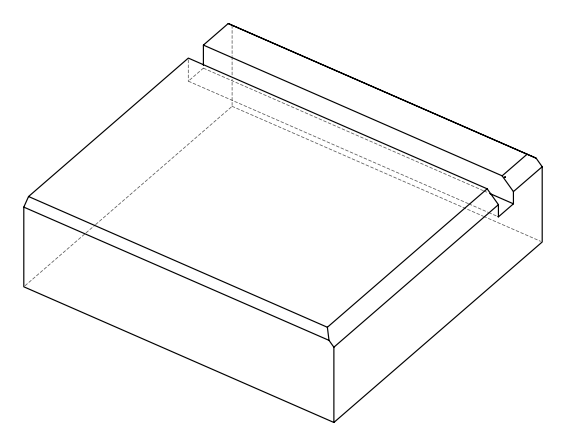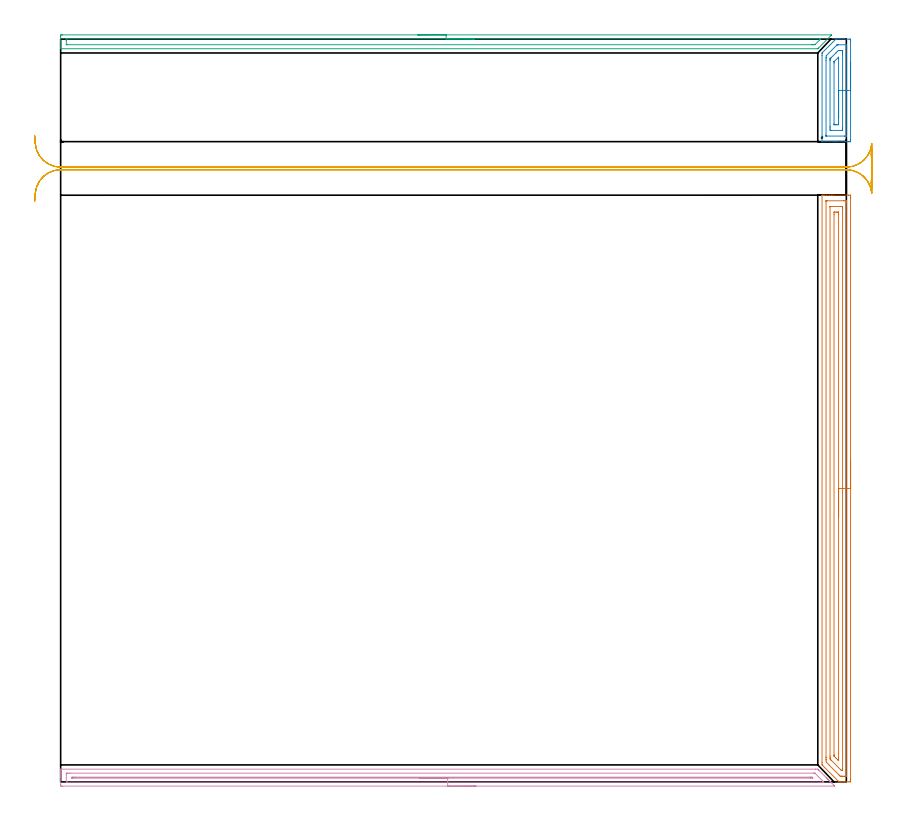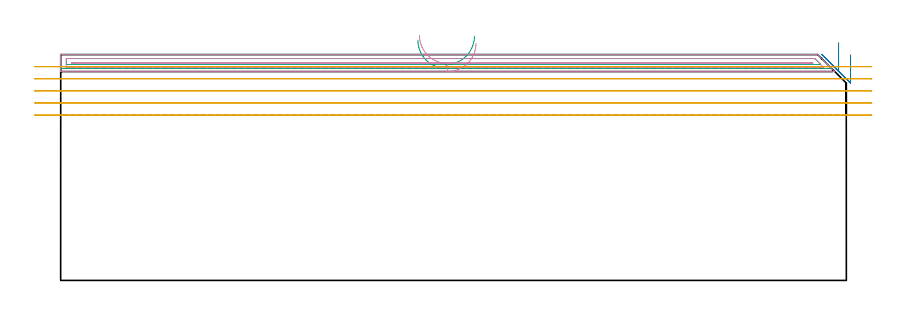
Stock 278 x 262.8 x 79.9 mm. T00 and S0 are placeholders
(PLAN: 5 operations, 1 tool changes, 25.7 min)
(1 AREA_MILL | FG_CHAMFER_SURFACE | UGT0205_001 | 6.81 min | 10891 mm3)
(2 AREA_MILL_1 | FG_CHAMFER_SURFACE_1 | UGT0205_001 | 1.34 min | 2151 mm3)
(3 AREA_MILL_2 | FG_CHAMFER_SURFACE_2 | UGT0205_001 | 4.51 min | 3242 mm3)
(4 AREA_MILL_3 | FG_CHAMFER_SURFACE_3 | UGT0205_001 | 6.66 min | 4856 mm3)
(5 MILL_RECTANGULAR_SLOT | SLOT_RECTANGULAR | UGT0201_100 | Follow Part, ap 4.5, ae 75% | 6.38 min | 111877 mm3)
(TOOL UGT0205_001 | Chamfer Mill 20 x 3 x 45 deg. | D20 FL50 Z2)
(TOOL UGT0201_100 | End Mill 18 mm | D18 FL22 Z2)
(OP 1 AREA_MILL)
G17 G21 G94 G90
T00 M6
G54
G17 G0 G90 X279.5 Y113.8 S1061 M3
G43 Z89.9 H0
Z79.8
G94 G1 Y113.762 Z78.928 F250.
Y113.648 Z78.063
Y113.459 Z77.212
Y113.197 Z76.38
Y112.863 Z75.574
Y112.46 Z74.8
Y111.992 Z74.064
Y111.46 Z73.372
Y110.871 Z72.729
Y110.228 Z72.14
Y109.536 Z71.608
Y108.8 Z71.14
Y108.026 Z70.737
Y107.22 Z70.403
Y106.388 Z70.141
Y105.536 Z69.952
Y104.672 Z69.838
Y103.8 Z69.8
Y0.918
X279.499 Y0.618 Z69.801
X279.493 Y0.032 Z69.803
X279.491 Y0.007 Z69.805
X278.908 Y0. Z70.387
X277.467 Z71.83
X277.125 Z72.171
X276.441 Z72.859
X276.025 Z73.274
X275.396 Y0.01 Z73.903
X275.342 Y0.061 Z73.958
X275.228 Y0.171 Z74.07
X269.547 Y5.853 Z79.752
X269.424 Y5.978 Z79.876
X269.407 Y5.999 Z79.893
X269.4 Y6.871 Z79.9
X269.402 Y207.427 Z79.898
X269.4 Y207.511 Z79.895
X269.407 Y207.59 Z79.884
X269.434 Y207.597 Z79.857
X269.456 Y207.6 Z79.835
X269.851 Z79.448
X270.2 Z79.1
X270.884 Z78.411
X272.117 Z77.179
X272.667 Z76.628
X273.284 Z76.012
X278.633 Z70.665
X278.908 Y207.598 Z70.39
X279.492 Y207.593 Z69.806
X279.494 Y207.569 Z69.804
X279.499 Y206.982 Z69.801
X279.5 Y206.388 Z69.8
Y103.8
X278.086 Z71.214
X278.085 Y2.265 Z71.215
X278.082 Y2.125 Z71.218
X278.079 Y2.034 Z71.221
X278.074 Y2.009 Z71.226
X278.066 Y2.007 Z71.234
X278.016 Y2.004 Z71.284
X277.528 Y2. Z71.772
X277.125 Z72.175
X276.635 Y2.002 Z72.665
X276.233 Y2.01 Z73.067
X275.842 Y2.02 Z73.458
X275.446 Y2.405 Z73.854
X271.775 Y6.074 Z77.525
X270.984 Y6.871 Z78.316
X270.884 Y6.978 Z78.416
X270.821 Y7.765 Z78.479
X270.818 Y7.831 Z78.482
X270.814 Y8.658 Z78.486
Y8.728
X270.817 Y205.331 Z78.483
X270.819 Y205.466 Z78.481
X270.823 Y205.555 Z78.477
X270.827 Y205.592 Z78.473
X270.835 Y205.593 Z78.465
X270.884 Y205.596 Z78.416
X271.372 Y205.6 Z77.928
X277.125 Z72.175
X277.614 Y205.599 Z71.686
X278.016 Y205.592 Z71.284
X278.067 Y205.59 Z71.233
X278.079 Y205.404 Z71.221
X278.084 Y205.265 Z71.216
X278.085 Y205.195 Z71.215
X278.086 Y103.8 Z71.214
X276.672 Z72.628
Y4.645
X276.671 Y4.191 Z72.629
X276.669 Y4.082 Z72.631
X276.666 Y4.028 Z72.634
X276.664 Y4.01 Z72.636
X276.615 Y4.007 Z72.685
X276.422 Y4.002 Z72.878
X276.329 Y4.007 Z72.971
X276.307 Y4.01 Z72.993
X276.278 Y4.031 Z73.022
X276.233 Y4.07 Z73.067
X276.108 Y4.191 Z73.192
X272.667 Y7.633 Z76.633
X272.537 Y7.765 Z76.763
X272.405 Y7.906 Z76.895
X272.235 Y8.099 Z77.065
X272.233 Y8.2 Z77.067
X272.23 Y8.658 Z77.07
X272.229 Y9.097 Z77.071
X272.231 Y203.409 Z77.069
X272.233 Y203.518 Z77.067
X272.235 Y203.571 Z77.065
X272.237 Y203.59 Z77.063
X272.285 Y203.593 Z77.015
X272.477 Y203.599 Z76.823
X276.424 Z72.876
X276.551 Y203.596 Z72.749
X276.652 Y203.59 Z72.648
X276.666 Y203.586 Z72.634
X276.668 Y203.579 Z72.632
X276.67 Y203.555 Z72.63
X276.671 Y203.409 Z72.629
X276.672 Y202.969 Z72.628
Y103.8
X275.257 Z74.043
Y8.658
X275.256 Y7.85 Z74.044
X275.255 Y7.765 Z74.045
X275.248 Y7.513 Z74.052
X275.168 Y7.588 Z74.132
X274.986 Y7.765 Z74.314
X274.45 Y8.299 Z74.85
X274.093 Y8.658 Z75.207
X273.733 Y9.027 Z75.567
X273.649 Y9.119 Z75.651
X273.647 Y9.164 Z75.653
X273.645 Y9.265 Z75.655
X273.643 Y9.467 Z75.657
Y9.552
X273.645 Y200.728 Z75.655
X273.65 Y201.53 Z75.65
X273.651 Y201.581 Z75.649
X273.69 Y201.59 Z75.61
X273.798 Y201.594 Z75.502
X274.015 Y201.598 Z75.285
X274.472 Y201.6 Z74.828
X274.894 Y201.598 Z74.406
X275.105 Y201.594 Z74.195
X275.21 Y201.59 Z74.09
X275.251 Y201.585 Z74.049
X275.257 Y200.728 Z74.043
Y103.8
Y102.928 Z74.081
Y102.064 Z74.195
Y101.212 Z74.383
Y100.38 Z74.646
Y99.574 Z74.98
Y98.8 Z75.382
Y98.064 Z75.851
Y97.372 Z76.382
Y96.729 Z76.972
Y96.14 Z77.615
Y95.608 Z78.307
Y95.14 Z79.043
Y94.737 Z79.816
Y94.403 Z80.622
Y94.141 Z81.454
Y93.952 Z82.306
Y93.838 Z83.171
Y93.8 Z84.043
G0 Z89.9
M5
M2
(OP 2 AREA_MILL_1)
G17 G21 G94 G90
T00 M6
G54
G17 G0 G90 X279.5 Y254.65 S1061 M3
G43 Z89.9 H0
Z79.8
G94 G1 Y254.612 Z78.928 F250.
Y254.498 Z78.064
Y254.309 Z77.212
Y254.047 Z76.38
Y253.713 Z75.574
Y253.31 Z74.8
Y252.842 Z74.064
Y252.31 Z73.372
Y251.721 Z72.729
Y251.078 Z72.14
Y250.386 Z71.608
Y249.65 Z71.14
Y248.876 Z70.737
Y248.07 Z70.403
Y247.238 Z70.141
Y246.387 Z69.952
Y245.522 Z69.838
Y244.65 Z69.8
Y227.277
X279.498 Y226.98 Z69.802
X279.491 Y226.506 Z69.805
X279.39 Y226.502 Z69.905
X278.908 Y226.5 Z70.388
X277.609 Z71.687
X274.45 Z74.843
X273.636 Z75.663
X273.558 Z75.74
X269.503 Z79.796
X269.412 Y226.501 Z79.883
X269.403 Y226.502 Z79.893
X269.402 Y226.504 Z79.894
X269.4 Y226.538 Z79.9
X269.402 Y257.016 Z79.898
X269.404 Y257.831 Z79.896
X269.405 Y257.905 Z79.895
X274.192 Y262.692 Z75.108
X274.263 Y262.762 Z75.036
X274.309 Y262.797 Z74.989
X274.45 Y262.799 Z74.848
X274.605 Y262.8 Z74.694
X278.985 Z70.314
X279.491 Z69.805
X279.5 Y262.468 Z69.8
Y244.65
X278.086 Z71.214
X278.085 Y228.747 Z71.215
X278.084 Y228.68 Z71.216
X278.08 Y228.61 Z71.22
X278.072 Y228.51 Z71.228
X278.016 Y228.508 Z71.284
X277.373 Y228.501 Z71.927
X270.884 Z78.416
X270.848 Y228.503 Z78.452
X270.828 Y228.506 Z78.472
X270.821 Y228.509 Z78.479
X270.819 Y228.541 Z78.481
X270.815 Y228.678 Z78.485
Y228.747
X270.814 Y228.816 Z78.486
X270.816 Y255.319 Z78.484
X270.82 Y256.135 Z78.48
X270.822 Y256.197 Z78.478
X270.884 Y256.922 Z78.416
X270.929 Y256.974 Z78.371
X270.97 Y257.019 Z78.33
X274.503 Y260.553 Z74.797
X274.672 Y260.714 Z74.628
X274.733 Y260.771 Z74.567
X274.773 Y260.79 Z74.527
X274.843 Y260.793 Z74.457
X275.093 Y260.799 Z74.207
X278.016 Z71.284
X278.052 Y260.797 Z71.248
X278.072 Y260.794 Z71.228
X278.079 Y260.791 Z71.221
X278.081 Y260.759 Z71.219
X278.085 Y260.622 Z71.215
X278.086 Y260.553 Z71.214
Y260.484
Y244.65
X276.672 Z72.628
X276.671 Y231.398 Z72.629
X276.669 Y230.966 Z72.631
X276.665 Y230.514 Z72.635
X276.247 Y230.5 Z73.053
X276.233 Z73.067
X272.667 Y230.501 Z76.633
X272.236 Y230.514 Z77.064
X272.232 Y230.945 Z77.068
X272.23 Y231.398 Z77.07
X272.229 Y231.832 Z77.071
X272.23 Y255.252 Z77.07
X272.232 Y255.683 Z77.068
X272.235 Y255.797 Z77.065
X272.237 Y255.821 Z77.063
X272.249 Y255.838 Z77.051
X272.285 Y255.88 Z77.015
X272.535 Y256.135 Z76.765
X272.6 Y256.201 Z76.7
X274.375 Y257.976 Z74.925
X274.45 Y258.051 Z74.85
X274.822 Y258.418 Z74.478
X275.197 Y258.786 Z74.103
X275.328 Y258.799 Z73.972
X275.342 Z73.958
X276.219 Y258.8 Z73.081
X276.233 Z73.067
X276.664 Y258.786 Z72.636
X276.669 Y258.354 Z72.631
X276.671 Y257.902 Z72.629
Y257.468
X276.672 Y244.65 Z72.628
X275.257 Z74.043
Y233.165
X275.255 Y232.765 Z74.045
X275.252 Y232.565 Z74.048
X275.251 Y232.522 Z74.049
X275.215 Y232.51 Z74.085
X275.117 Y232.504 Z74.183
X274.45 Y232.501 Z74.85
X274.229 Y232.5 Z75.071
X273.721 Y232.505 Z75.579
X273.662 Y232.509 Z75.638
X273.649 Y232.511 Z75.651
X273.648 Y232.525 Z75.652
X273.645 Y232.567 Z75.655
X273.644 Y232.738 Z75.656
X273.645 Y254.368 Z75.655
X273.65 Y254.767 Z75.65
X273.651 Y254.788 Z75.649
X273.662 Y254.804 Z75.638
X273.69 Y254.838 Z75.61
X273.743 Y254.894 Z75.557
X273.831 Y254.982 Z75.469
X275.162 Y256.313 Z74.138
X275.231 Y256.379 Z74.069
X275.242 Y256.388 Z74.058
X275.248 Y256.391 Z74.052
X275.25 Y256.377 Z74.05
X275.256 Y256.22 Z74.044
X275.257 Y256.135 Z74.043
Y256.009
Y244.65
Y243.778 Z74.081
Y242.914 Z74.195
Y242.062 Z74.383
Y241.23 Z74.646
Y240.424 Z74.98
Y239.65 Z75.382
Y238.914 Z75.851
Y238.222 Z76.382
Y237.579 Z76.972
Y236.99 Z77.615
Y236.458 Z78.307
Y235.99 Z79.043
Y235.587 Z79.816
Y235.253 Z80.622
Y234.991 Z81.454
Y234.802 Z82.306
Y234.688 Z83.171
Y234.65 Z84.043
G0 Z89.9
M5
M2
(OP 3 AREA_MILL_2)
G17 G21 G94 G90
T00 M6
G54
G17 G0 G90 X126.4 Y264.3 S1061 M3
G43 Z89.9 H0
Z85.
G94 G1 X126.438 Z84.128 F250.
X126.552 Z83.264
X126.741 Z82.412
X127.003 Z81.58
X127.337 Z80.774
X127.74 Z80.
X128.208 Z79.264
X128.74 Z78.572
X129.329 Z77.929
X129.972 Z77.34
X130.664 Z76.808
X131.4 Z76.34
X132.174 Z75.937
X132.98 Z75.603
X133.812 Z75.341
X134.664 Z75.152
X135.528 Z75.038
X136.4 Z75.
X272.629 Y264.299 Z74.999
X272.7
X272.749 Y264.297 Z74.997
X272.768 Y264.293 Z74.998
X272.782 Y264.291 Z75.001
X272.739 Y264.235 Z75.058
X272.666 Y264.164 Z75.133
X272.629 Y264.128 Z75.169
X268.163 Y259.662 Z79.637
X267.971 Y259.473 Z79.824
X267.895 Y259.403 Z79.889
X267.716 Y259.4 Z79.9
X0.171
X0.01 Y259.402 Z79.888
X0.003 Y259.504 Z79.788
X0. Y259.612 Z79.687
Y259.882 Z79.417
Y260.546 Z78.748
Y261.748 Z77.549
Y262.285 Z77.009
Y263.754 Z75.542
X0.004 Y264.023 Z75.273
X0.01 Y264.294 Z75.002
X0.335 Y264.298 Z75.001
X0.617 Y264.3 Z75.
X136.4
Y262.886 Z76.414
X268.407 Y262.885 Z76.415
X268.609
X268.889 Y262.881 Z76.419
X268.911 Y262.88 Z76.42
X268.905 Y262.866 Z76.434
X268.716 Y262.67 Z76.63
X268.609 Y262.559 Z76.741
X267.04 Y260.991 Z78.309
X266.951 Y260.905 Z78.395
X266.89 Y260.849 Z78.451
X266.856 Y260.821 Z78.479
X266.823 Y260.82 Z78.48
X266.545 Y260.816 Z78.484
X265.929 Y260.814 Z78.486
X265.654
X2.404 Y260.815 Z78.485
X2.127 Y260.816 Z78.484
X2.045 Y260.819 Z78.481
X2.011 Y260.821 Z78.479
X2.009 Y260.839 Z78.461
X2.002 Y260.937 Z78.363
X2. Y262.285 Z77.015
Y262.677 Z76.623
X2.003 Y262.808 Z76.492
X2.006 Y262.856 Z76.444
X2.01 Y262.878 Z76.422
X2.02 Y262.879 Z76.421
X2.095 Y262.882 Z76.418
X2.404 Y262.885 Z76.415
X136.4 Y262.886 Z76.414
X137.272 Z76.452
X138.136 Z76.566
X138.988 Z76.755
X139.82 Z77.017
X140.626 Z77.351
X141.4 Z77.754
X142.136 Z78.223
X142.828 Z78.754
X143.471 Z79.343
X144.06 Z79.986
X144.592 Z80.678
X145.06 Z81.414
X145.463 Z82.188
X145.797 Z82.994
X146.059 Z83.826
X146.248 Z84.678
X146.362 Z85.543
X146.4 Z86.414
G0 Z89.9
M5
M2
(OP 4 AREA_MILL_3)
G17 G21 G94 G90
T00 M6
G54
G17 G0 G90 X146.95 Y-1.5 S1061 M3
G43 Z89.9 H0
Z83.9
G94 G1 X146.912 Z83.028 F250.
X146.798 Z82.164
X146.609 Z81.312
X146.347 Z80.48
X146.013 Z79.674
X145.61 Z78.9
X145.141 Z78.164
X144.61 Z77.472
X144.021 Z76.829
X143.378 Z76.24
X142.686 Z75.709
X141.95 Z75.24
X141.176 Z74.837
X140.37 Z74.503
X139.538 Z74.241
X138.686 Z74.052
X137.822 Z73.938
X136.95 Z73.9
X0.626
X0.25 Y-1.496 Z73.902
X0.01 Y-1.492 Z73.904
X0. Y-1.127 Z74.269
Y1.5 Z76.894
Y2.025 Z77.422
Y2.376 Z77.772
Y2.901 Z78.297
Y3.252 Z78.646
Y3.954 Z79.353
Y4.201 Z79.601
Y4.351 Z79.743
Y4.463 Z79.853
X0.003 Y4.503 Z79.894
X0.179 Y4.5 Z79.9
X267.016
X267.9 Y4.493 Z79.893
X267.91 Y4.486 Z79.886
X268.273 Y4.127 Z79.526
X268.357 Y4.044 Z79.442
X270.9 Y1.502 Z76.898
X271.039 Y1.362 Z76.76
X271.198 Y1.203 Z76.601
X271.34 Y1.062 Z76.458
X271.486 Y0.915 Z76.313
X271.627 Y0.774 Z76.172
X271.778 Y0.624 Z76.019
X271.933 Y0.468 Z75.866
X272.056 Y0.345 Z75.742
X272.216 Y0.186 Z75.581
X272.38 Y0.021 Z75.419
X272.579 Y-0.179 Z75.221
X273.749 Y-1.348 Z74.051
X273.87 Y-1.473 Z73.925
X273.883 Y-1.494 Z73.903
X273.87 Y-1.499 Z73.899
X136.95 Y-1.5 Z73.9
Y-0.086 Z75.314
X2.414 Y-0.085 Z75.315
X2.243 Y-0.084 Z75.316
X2.058 Y-0.08 Z75.32
X2.018 Y-0.079 Z75.321
X2.01 Y-0.057 Z75.343
X2.007 Y-0.024 Z75.376
X2.001 Y0.153 Z75.553
Y2.781 Z78.181
X2.004 Y2.916 Z78.316
X2.01 Y3.024 Z78.424
X2.016 Y3.079 Z78.479
X2.052 Y3.08 Z78.48
X2.414 Y3.084 Z78.484
X2.584 Y3.085 Z78.485
X3.308 Y3.086 Z78.486
X266.292 Y3.085 Z78.485
X266.654 Y3.084 Z78.484
X266.834 Y3.08 Z78.48
X266.853 Y3.079 Z78.479
X266.877 Y3.062 Z78.462
X266.931 Y3.014 Z78.414
X267.016 Y2.933 Z78.333
X269.698 Y0.251 Z75.651
X269.962 Y-0.021 Z75.379
X270.017 Y-0.079 Z75.321
X269.923 Y-0.081 Z75.319
X269.698 Y-0.084 Z75.316
X269.528 Y-0.085 Z75.315
X268.804 Y-0.086 Z75.314
X136.95
Y1.328 Z76.728
X4.376 Y1.329 Z76.729
X4.202 Y1.33 Z76.73
X4.028 Y1.334 Z76.734
X4.012 Y1.335 Z76.735
X4.008 Y1.347 Z76.747
X4.003 Y1.382 Z76.782
X4.001 Y1.434 Z76.834
Y1.5 Z76.9
X4.004 Y1.599 Z76.999
X4.008 Y1.647 Z77.047
X4.011 Y1.665 Z77.065
X4.032 Y1.667 Z77.067
X4.202 Y1.669 Z77.069
X4.921 Y1.671 Z77.071
X5.096
X265.228
X265.403 Y1.669 Z77.069
X265.753 Y1.664 Z77.064
X265.83 Y1.66 Z77.06
X265.854 Y1.639 Z77.039
X265.904 Y1.593 Z76.993
X265.998 Y1.5 Z76.9
X266.122 Y1.369 Z76.769
X266.138 Y1.335 Z76.735
X266.122 Y1.334 Z76.734
X265.403 Y1.329 Z76.729
X136.95 Y1.328 Z76.728
X136.078 Z76.767
X135.213 Z76.88
X134.362 Z77.069
X133.53 Z77.332
X132.724 Z77.665
X131.95 Z78.068
X131.214 Z78.537
X130.522 Z79.068
X129.879 Z79.657
X129.29 Z80.301
X128.758 Z80.993
X128.29 Z81.728
X127.887 Z82.502
X127.553 Z83.308
X127.291 Z84.14
X127.102 Z84.992
X126.988 Z85.857
X126.95 Z86.728
G0 Z89.9
M5
M2
(OP 5 MILL_RECTANGULAR_SLOT)
G17 G21 G94 G90
T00 M6
G54
G17 G0 G90 X-9.215 Y205.344 S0 M3
G43 Z89.9 H0
Z75.62
G94 G1 X-8.97 Y208.334 F250.
G2 X0. Y216.6 R9. F500.
G1 X278.
G2 X286.255 Y211.185 R9.
G3 X287. Y214.769 R9.
G1 Y219.329
G3 X286.255 Y222.915 R9.
G2 X278. Y217.5 R9.
G1 X0.
G2 X-8.97 Y225.766 R9.
G1 X-9.215 Y228.756 F250.
G0 Y205.344 Z71.34
G1 X-8.97 Y208.334
G2 X0. Y216.6 R9. F500.
G1 X278.
G2 X286.887 Y209.024 R9.
G1 X286.916 Y209.02
G3 X287. Y210.245 R9.
G1 Y223.831
G3 X286.914 Y225.068 R9.
G1 X286.885 Y225.064
G2 X278. Y217.5 R9.
G1 X0.
G2 X-8.97 Y225.766 R9.
G1 X-9.215 Y228.756 F250.
G0 Y205.344 Z67.06
G1 X-8.97 Y208.334
G2 X0. Y216.6 R9. F500.
G1 X278.
G2 X286.97 Y208.334 R9.
G1 X287.
Y225.766
X286.97
G2 X278. Y217.5 R9.
G1 X0.
G2 X-8.97 Y225.766 R9.
G1 X-9.215 Y228.756 F250.
G0 Y205.344 Z62.78
G1 X-8.97 Y208.334
G2 X0. Y216.6 R9. F500.
G1 X278.
G2 X286.97 Y208.334 R9.
G1 X287.
Y225.766
X286.97
G2 X278. Y217.5 R9.
G1 X0.
G2 X-8.97 Y225.766 R9.
G1 X-9.215 Y228.756 F250.
G0 Y205.344 Z58.5
G1 X-8.97 Y208.334
G2 X0. Y216.6 R9. F500.
G1 X278.
G2 X286.97 Y208.334 R9.
G1 X287.
Y225.766
X286.97
G2 X278. Y217.5 R9.
G1 X0.
G2 X-8.97 Y225.766 R9.
G1 X-9.215 Y228.756 F250.
G0 Z89.9
M5
M2
